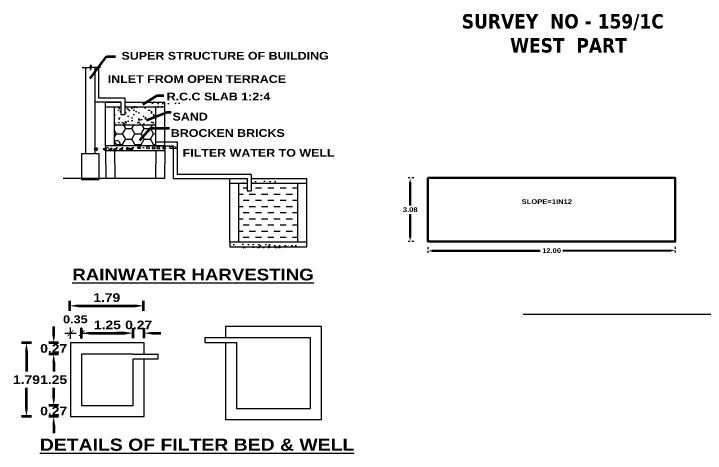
# Model space of a CAD drawing. Header units: metres. Extents: x 863 to 1571, y 626 to 804.
# Drawn here: x 1024.08 to 1057.61, y 730.4 to 751.71 of the extents above; entities that cross this region are included whole.
import ezdxf

# ---------------------------------------------------------------- set-up
doc = ezdxf.new("R2010")
doc.units = ezdxf.units.M
doc.header["$LTSCALE"] = 0.2
doc.header["$MEASUREMENT"] = 0
doc.header["$PDMODE"] = 2
doc.linetypes.add('DOT2', pattern=[0.125, 0, -0.125])
doc.layers.get('0').update_dxf_attribs({"lineweight": 60})
doc.layers.add('BLK_1_DA_RAMP_1', color=7, linetype='Continuous', lineweight=50)
doc.styles.add('NORMAL', font='arial.ttf')
doc.styles.get("Standard").update_dxf_attribs({"font": 'ariblk.ttf', "height": 0.23})
doc.styles.add('TXT', font='txt.shx')
doc.dimstyles.get("Standard").update_dxf_attribs({"dimtxt": 0.23, "dimasz": 0.2, "dimexe": 0.12, "dimexo": 0.0625, "dimgap": 0.09, "dimtad": 1, "dimtih": 1, "dimtoh": 1, "dimzin": 1, "dimdsep": 46, "dimtxsty": 'Standard', "dimcen": 0.09, "dimazin": 0, "dimtfac": 1, "dimtix": 1, "dimtofl": 0, "dimtmove": 0, "dimatfit": 0, "dimfxl": 0, "dimtolj": 1, "dimtzin": 0, "dimarcsym": 0})

# ---------------------------------------------------------------- blocks, each defined once
blk = doc.blocks.new('*D16')
at = {"color": 0, "lineweight": -2}
for p, q in [((209.377, 66.283), (209.137, 66.283)), ((209.257, 66.083), (209.257, 65.588)), ((209.257, 64.696), (209.257, 65.191)), ((209.377, 64.496), (209.137, 64.496))]:
    blk.add_line(p, q, dxfattribs=at)
at = {"color": 0}
for points in [[(209.224, 66.083), (209.29, 66.083), (209.257, 66.283)], [(209.224, 64.696), (209.29, 64.696), (209.257, 64.496)]]:
    blk.add_solid(points, dxfattribs=at)
at = {"layer": 'Defpoints', "color": 0}
for p in [(210.326, 66.283), (209.257, 64.496), (210.326, 64.496)]:
    blk.add_point(p, dxfattribs=at)
at = {"color": 0, "lineweight": 25, "insert": (209.257, 65.39), "char_height": 0.21, "attachment_point": 5}
blk.add_mtext('\\A1;1.79', dxfattribs=at)
blk = doc.blocks.new('*D19')
at = {"color": 0, "lineweight": -2}
for p, q in [((209.918, 64.966), (209.918, 65.166)), ((210.038, 64.766), (209.798, 64.766)), ((210.038, 64.496), (209.798, 64.496)), ((209.918, 64.296), (209.918, 64.096))]:
    blk.add_line(p, q, dxfattribs=at)
at = {"color": 0}
for points in [[(209.885, 64.966), (209.952, 64.966), (209.918, 64.766)], [(209.885, 64.296), (209.952, 64.296), (209.918, 64.496)]]:
    blk.add_solid(points, dxfattribs=at)
at = {"layer": 'Defpoints', "color": 0}
for p in [(210.596, 64.766), (209.918, 64.496), (210.326, 64.496)]:
    blk.add_point(p, dxfattribs=at)
at = {"color": 0, "lineweight": 25, "insert": (209.918, 64.631), "char_height": 0.21, "attachment_point": 5}
blk.add_mtext('\\A1;0.27', dxfattribs=at)
blk = doc.blocks.new('*D20')
at = {"color": 0, "lineweight": -2}
for p, q in [((210.038, 66.013), (209.798, 66.013)), ((209.918, 65.813), (209.918, 65.588)), ((209.918, 64.966), (209.918, 65.191)), ((210.038, 64.766), (209.798, 64.766))]:
    blk.add_line(p, q, dxfattribs=at)
at = {"color": 0}
for points in [[(209.885, 65.813), (209.952, 65.813), (209.918, 66.013)], [(209.885, 64.966), (209.952, 64.966), (209.918, 64.766)]]:
    blk.add_solid(points, dxfattribs=at)
at = {"layer": 'Defpoints', "color": 0}
for p in [(210.596, 66.013), (209.918, 64.766), (210.596, 64.766)]:
    blk.add_point(p, dxfattribs=at)
at = {"color": 0, "lineweight": 25, "insert": (209.918, 65.39), "char_height": 0.21, "attachment_point": 5}
blk.add_mtext('\\A1;1.25', dxfattribs=at)
blk = doc.blocks.new('*D17')
at = {"color": 0, "lineweight": -2}
for p, q in [((209.918, 66.483), (209.918, 66.683)), ((210.038, 66.283), (209.798, 66.283)), ((210.038, 66.013), (209.798, 66.013)), ((209.918, 65.813), (209.918, 65.613))]:
    blk.add_line(p, q, dxfattribs=at)
at = {"color": 0}
for points in [[(209.885, 66.483), (209.952, 66.483), (209.918, 66.283)], [(209.885, 65.813), (209.952, 65.813), (209.918, 66.013)]]:
    blk.add_solid(points, dxfattribs=at)
at = {"layer": 'Defpoints', "color": 0}
for p in [(210.326, 66.283), (209.918, 66.013), (210.596, 66.013)]:
    blk.add_point(p, dxfattribs=at)
at = {"color": 0, "lineweight": 25, "insert": (209.918, 66.148), "char_height": 0.21, "attachment_point": 5}
blk.add_mtext('\\A1;0.27', dxfattribs=at)
blk = doc.blocks.new('*D18')
at = {"color": 0, "lineweight": -2}
for p, q in [((210.311, 67.063), (210.311, 67.303)), ((212.099, 67.063), (212.099, 67.303)), ((210.511, 67.183), (211.899, 67.183))]:
    blk.add_line(p, q, dxfattribs=at)
at = {"color": 0}
for points in [[(210.511, 67.216), (210.511, 67.149), (210.311, 67.183)], [(211.899, 67.216), (211.899, 67.149), (212.099, 67.183)]]:
    blk.add_solid(points, dxfattribs=at)
at = {"layer": 'Defpoints', "color": 0}
for p in [(212.099, 67.183), (210.311, 66.455), (212.099, 66.455)]:
    blk.add_point(p, dxfattribs=at)
at = {"color": 0, "lineweight": 25, "insert": (211.205, 67.381), "char_height": 0.21, "attachment_point": 5}
blk.add_mtext('\\A1;1.79', dxfattribs=at)
blk = doc.blocks.new('*D21')
at = {"color": 0, "lineweight": -2}
for p, q in [((211.843, 66.399), (211.843, 66.639)), ((212.113, 66.399), (212.113, 66.639)), ((211.643, 66.519), (211.443, 66.519)), ((212.313, 66.519), (212.513, 66.519))]:
    blk.add_line(p, q, dxfattribs=at)
at = {"color": 0}
for points in [[(211.643, 66.552), (211.643, 66.486), (211.843, 66.519)], [(212.313, 66.552), (212.313, 66.486), (212.113, 66.519)]]:
    blk.add_solid(points, dxfattribs=at)
at = {"layer": 'Defpoints', "color": 0}
for p in [(212.113, 66.519), (212.113, 65.49), (211.843, 65.331)]:
    blk.add_point(p, dxfattribs=at)
at = {"color": 0, "lineweight": 25, "insert": (211.978, 66.718), "char_height": 0.21, "attachment_point": 5}
blk.add_mtext('\\A1;0.27', dxfattribs=at)
blk = doc.blocks.new('*D22')
at = {"color": 0, "lineweight": -2}
for p, q in [((210.596, 66.399), (210.596, 66.639)), ((211.843, 66.399), (211.843, 66.639)), ((210.796, 66.519), (211.643, 66.519))]:
    blk.add_line(p, q, dxfattribs=at)
at = {"color": 0}
for points in [[(210.796, 66.552), (210.796, 66.486), (210.596, 66.519)], [(211.643, 66.552), (211.643, 66.486), (211.843, 66.519)]]:
    blk.add_solid(points, dxfattribs=at)
at = {"layer": 'Defpoints', "color": 0}
for p in [(211.843, 66.519), (210.596, 66.013), (211.843, 65.331)]:
    blk.add_point(p, dxfattribs=at)
at = {"color": 0, "lineweight": 25, "insert": (211.22, 66.718), "char_height": 0.21, "attachment_point": 5}
blk.add_mtext('\\A1;1.25', dxfattribs=at)
blk = doc.blocks.new('_ArchTick')
at = {"color": 0, "linetype": 'ByBlock', "const_width": 0.15}
blk.add_lwpolyline([(-0.5, -0.5), (0.5, 0.5)], dxfattribs=at)
blk = doc.blocks.new('*D443')
at = {"layer": 'BLK_1_DA_RAMP_1', "color": 2, "linetype": 'DOT2', "lineweight": -2}
for p, q in [((1043.481, 743.75), (1043.201, 743.75)), ((1043.481, 740.667), (1043.201, 740.667))]:
    blk.add_line(p, q, dxfattribs=at)
at = {"layer": 'BLK_1_DA_RAMP_1', "color": 2, "linetype": 'Continuous'}
for p, q in [((1043.301, 743.55), (1043.301, 742.418)), ((1043.301, 740.867), (1043.301, 742))]:
    blk.add_line(p, q, dxfattribs=at)
at = {"layer": 'BLK_1_DA_RAMP_1', "color": 2, "lineweight": -2}
for points in [[(1043.268, 743.55), (1043.334, 743.55), (1043.301, 743.75)], [(1043.268, 740.867), (1043.334, 740.867), (1043.301, 740.667)]]:
    blk.add_solid(points, dxfattribs=at)
at = {"layer": 'Defpoints', "color": 0, "lineweight": -2}
for p in [(1043.301, 743.75), (1044.156, 743.75), (1044.156, 740.667)]:
    blk.add_point(p, dxfattribs=at)
at = {"layer": 'BLK_1_DA_RAMP_1', "color": 2, "insert": (1043.301, 742.209), "char_height": 0.23, "attachment_point": 5}
blk.add_mtext('\\A1;3.08', dxfattribs=at)
blk = doc.blocks.new('*D442')
at = {"layer": 'BLK_1_DA_RAMP_1', "color": 1, "linetype": 'DOT2', "lineweight": -2}
for p, q in [((1044.156, 740.395), (1044.157, 740.115)), ((1056.156, 740.412), (1056.157, 740.132))]:
    blk.add_line(p, q, dxfattribs=at)
at = {"layer": 'BLK_1_DA_RAMP_1', "color": 1, "linetype": 'Continuous'}
for p, q in [((1044.356, 740.216), (1049.604, 740.223)), ((1055.956, 740.231), (1050.709, 740.224))]:
    blk.add_line(p, q, dxfattribs=at)
at = {"layer": 'BLK_1_DA_RAMP_1', "color": 1, "lineweight": -2}
for points in [[(1044.356, 740.249), (1044.357, 740.182), (1044.156, 740.215)], [(1055.956, 740.265), (1055.957, 740.198), (1056.156, 740.232)]]:
    blk.add_solid(points, dxfattribs=at)
at = {"layer": 'Defpoints', "color": 0, "lineweight": -2}
for p in [(1044.156, 740.667), (1056.156, 740.684), (1056.156, 740.232)]:
    blk.add_point(p, dxfattribs=at)
at = {"layer": 'BLK_1_DA_RAMP_1', "color": 0, "insert": (1050.156, 740.223), "char_height": 0.23, "attachment_point": 5}
blk.add_mtext('\\A1;12.00', dxfattribs=at)
blk = doc.blocks.new('GH67')
at = {"lineweight": 25}
h = blk.add_hatch(dxfattribs=at)
h.set_pattern_fill('AR-CONC', color=2, scale=0.004714, style=0)
h.set_pattern_definition([(50, (196.93085, 49.5236), (0.85883, -0.075138), [0.089803, -0.98783]), (355, (196.93085, 49.5236), (-0.166137, 0.900652), [0.071842, -0.790265]), (100.451, (197.0024, 49.5173), (0.692696, 0.82551), [0.07632, -0.839527]), (46.184, (196.9308, 49.7631), (1.277883, -0.19819), [0.134704, -1.481747]), (96.6356, (197.0373, 49.7465), (1.11914, 1.16638), [0.11448, -1.25929]), (351.184, (196.9308, 49.763), (1.11914, 1.166377), [0.107763, -1.1854]), (21, (197.0506, 49.7032), (0.714722, -0.482086), [0.089803, -0.98783]), (326, (197.0506, 49.7032), (0.291338, 0.868273), [0.071842, -0.790265]), (71.4514, (197.11014, 49.663), (1.006058, 0.38619), [0.07632, -0.839527]), (37.5, (196.93085, 49.5236), (0.01456, 0.3985975), [0, -0.780686, 0, -0.802239, 0, -0.7932584]), (7.5, (196.93085, 49.5236), (0.314992, 0.472257), [0, -0.457396, 0, -0.7627254, 0, -0.302336]), (327.5, (196.66383, 49.5236), (0.639182, -0.0270056), [0, -0.299343, 0, -0.9339495, 0, -1.239279]), (317.5, (196.5441, 49.5236), (0.69829, 0.119862), [0, -0.389146, 0, -0.620238, 0, -0.880068])])
h.paths.add_polyline_path([(212.139, 71.989), (212.139, 72.103), (211.168, 72.103), (211.168, 71.989)])
h.paths.add_polyline_path([(210.706, 71.047), (210.706, 70.933), (212.139, 70.933), (212.139, 71.047), (211.923, 71.047)])
h.paths.add_polyline_path([(215.586, 70.138), (215.586, 70.251), (214.232, 70.251), (214.232, 70.138)])
h.paths.add_polyline_path([(215.586, 68.694), (214.19, 68.694), (214.19, 68.592), (215.586, 68.592)])
h = blk.add_hatch(dxfattribs=at)
h.set_pattern_fill('AR-CONC', color=2, scale=0.004714, style=0)
h.set_pattern_definition([(50, (197.1486, 49.5246), (0.85883, -0.075138), [0.089803, -0.98783]), (355, (197.1486, 49.5246), (-0.166137, 0.900652), [0.071842, -0.790265]), (100.451, (197.2202, 49.51835), (0.692696, 0.82551), [0.07632, -0.839527]), (46.184, (197.1486, 49.7641), (1.277883, -0.19819), [0.134704, -1.481747]), (96.6356, (197.2551, 49.7476), (1.11914, 1.16638), [0.11448, -1.25929]), (351.184, (197.1486, 49.7641), (1.11914, 1.166377), [0.107763, -1.1854]), (21, (197.26836, 49.7042), (0.714722, -0.482086), [0.089803, -0.98783]), (326, (197.2684, 49.7042), (0.291338, 0.868273), [0.071842, -0.790265]), (71.4514, (197.3279, 49.66404), (1.006058, 0.38619), [0.07632, -0.839527]), (37.5, (197.14863, 49.5246), (0.01456, 0.3985975), [0, -0.780686, 0, -0.802239, 0, -0.7932584]), (7.5, (197.14863, 49.5246), (0.314992, 0.472257), [0, -0.457396, 0, -0.7627254, 0, -0.302336]), (327.5, (196.8816, 49.5246), (0.639182, -0.0270056), [0, -0.299343, 0, -0.9339495, 0, -1.239279]), (317.5, (196.7619, 49.5246), (0.69829, 0.119862), [0, -0.389146, 0, -0.620238, 0, -0.880068])])
h.paths.add_polyline_path([(212.357, 71.99), (212.357, 72.104), (211.386, 72.104), (211.386, 71.99)])
h.paths.add_polyline_path([(210.924, 71.048), (210.924, 70.934), (212.357, 70.934), (212.357, 71.048), (212.14, 71.048)])
h.paths.add_polyline_path([(215.803, 70.139), (215.803, 70.252), (214.45, 70.252), (214.45, 70.139)])
h.paths.add_polyline_path([(215.803, 68.694), (214.138, 68.694), (214.138, 68.593), (215.803, 68.593)])
h = blk.add_hatch(dxfattribs=at)
h.set_pattern_fill('AR-CONC', color=2, scale=0.004714, style=0)
h.set_pattern_definition([(50, (197.28534, 49.5206), (0.85883, -0.075138), [0.089803, -0.98783]), (355, (197.2853, 49.5206), (-0.166137, 0.900652), [0.071842, -0.790265]), (100.451, (197.3569, 49.51434), (0.692696, 0.82551), [0.07632, -0.839527]), (46.184, (197.2853, 49.7601), (1.277883, -0.19819), [0.134704, -1.481747]), (96.6356, (197.3918, 49.7436), (1.11914, 1.16638), [0.11448, -1.25929]), (351.184, (197.2853, 49.7601), (1.11914, 1.166377), [0.107763, -1.1854]), (21, (197.4051, 49.7002), (0.714722, -0.482086), [0.089803, -0.98783]), (326, (197.4051, 49.7002), (0.291338, 0.868273), [0.071842, -0.790265]), (71.4514, (197.4646, 49.66), (1.006058, 0.38619), [0.07632, -0.839527]), (37.5, (197.28534, 49.5206), (0.01456, 0.3985975), [0, -0.780686, 0, -0.802239, 0, -0.7932584]), (7.5, (197.28534, 49.5206), (0.314992, 0.472257), [0, -0.457396, 0, -0.7627254, 0, -0.302336]), (327.5, (197.01832, 49.5206), (0.639182, -0.0270056), [0, -0.299343, 0, -0.9339495, 0, -1.239279]), (317.5, (196.8986, 49.5206), (0.69829, 0.119862), [0, -0.389146, 0, -0.620238, 0, -0.880068])])
h.paths.add_polyline_path([(212.494, 71.986), (212.494, 72.1), (211.522, 72.1), (211.522, 71.986)])
h.paths.add_polyline_path([(211.061, 71.044), (211.061, 70.93), (212.494, 70.93), (212.494, 71.044), (212.277, 71.044)])
h.paths.add_polyline_path([(215.94, 70.135), (215.94, 70.248), (214.586, 70.248), (214.586, 70.135)])
h.paths.add_polyline_path([(214.19, 68.694), (214.19, 68.589), (215.94, 68.589), (215.94, 68.694)])
h = blk.add_hatch(dxfattribs=at)
h.set_pattern_fill('AR-CONC', color=2, scale=0.004714, style=0)
h.set_pattern_definition([(50, (197.4017, 49.52016), (0.85883, -0.075138), [0.089803, -0.98783]), (355, (197.4017, 49.5202), (-0.166137, 0.900652), [0.071842, -0.790265]), (100.451, (197.4733, 49.5139), (0.692696, 0.82551), [0.07632, -0.839527]), (46.184, (197.4017, 49.7596), (1.277883, -0.19819), [0.134704, -1.481747]), (96.6356, (197.5082, 49.7431), (1.11914, 1.16638), [0.11448, -1.25929]), (351.184, (197.4017, 49.7596), (1.11914, 1.166377), [0.107763, -1.1854]), (21, (197.52146, 49.6998), (0.714722, -0.482086), [0.089803, -0.98783]), (326, (197.5215, 49.6998), (0.291338, 0.868273), [0.071842, -0.790265]), (71.4514, (197.581, 49.6596), (1.006058, 0.38619), [0.07632, -0.839527]), (37.5, (197.40172, 49.52016), (0.01456, 0.3985975), [0, -0.780686, 0, -0.802239, 0, -0.7932584]), (7.5, (197.40172, 49.52016), (0.314992, 0.472257), [0, -0.457396, 0, -0.7627254, 0, -0.302336]), (327.5, (197.1347, 49.52016), (0.639182, -0.0270056), [0, -0.299343, 0, -0.9339495, 0, -1.239279]), (317.5, (197.015, 49.52016), (0.69829, 0.119862), [0, -0.389146, 0, -0.620238, 0, -0.880068])])
h.paths.add_polyline_path([(212.61, 71.986), (212.61, 72.099), (211.639, 72.099), (211.639, 71.986)])
h.paths.add_polyline_path([(211.177, 71.043), (211.177, 70.93), (212.61, 70.93), (212.61, 71.043), (212.393, 71.043)])
h.paths.add_polyline_path([(216.056, 68.588), (216.056, 68.701), (214.19, 68.701), (214.19, 68.588)])
h.paths.add_polyline_path([(216.056, 70.134), (216.056, 70.247), (214.703, 70.247), (214.703, 70.134)])
h = blk.add_hatch(dxfattribs=at)
h.set_pattern_fill('AR-CONC', color=2, scale=0.004714, style=0)
h.set_pattern_definition([(50, (197.5422, 49.5212), (0.85883, -0.075138), [0.089803, -0.98783]), (355, (197.5422, 49.5212), (-0.166137, 0.900652), [0.071842, -0.790265]), (100.451, (197.6137, 49.515), (0.692696, 0.82551), [0.07632, -0.839527]), (46.184, (197.5422, 49.7607), (1.277883, -0.19819), [0.134704, -1.481747]), (96.6356, (197.6487, 49.7442), (1.11914, 1.16638), [0.11448, -1.25929]), (351.184, (197.5422, 49.7607), (1.11914, 1.166377), [0.107763, -1.1854]), (21, (197.6619, 49.7008), (0.714722, -0.482086), [0.089803, -0.98783]), (326, (197.6619, 49.7008), (0.291338, 0.868273), [0.071842, -0.790265]), (71.4514, (197.7215, 49.6607), (1.006058, 0.38619), [0.07632, -0.839527]), (37.5, (197.54217, 49.52123), (0.01456, 0.3985975), [0, -0.780686, 0, -0.802239, 0, -0.7932584]), (7.5, (197.54217, 49.52123), (0.314992, 0.472257), [0, -0.457396, 0, -0.7627254, 0, -0.302336]), (327.5, (197.27515, 49.52123), (0.639182, -0.0270056), [0, -0.299343, 0, -0.9339495, 0, -1.239279]), (317.5, (197.1554, 49.52123), (0.69829, 0.119862), [0, -0.389146, 0, -0.620238, 0, -0.880068])])
h.paths.add_polyline_path([(212.751, 71.987), (212.751, 72.1), (211.779, 72.1), (211.779, 71.987)])
h.paths.add_polyline_path([(211.318, 71.044), (211.318, 70.931), (212.751, 70.931), (212.751, 71.044), (212.534, 71.044)])
h.paths.add_polyline_path([(216.056, 68.589), (216.056, 68.702), (214.33, 68.702), (214.33, 68.589)])
h = blk.add_hatch(dxfattribs=at)
h.set_pattern_fill('AR-CONC', color=2, scale=0.004714, style=0)
h.set_pattern_definition([(50, (197.7065, 49.52356), (0.85883, -0.075138), [0.089803, -0.98783]), (355, (197.7065, 49.5236), (-0.166137, 0.900652), [0.071842, -0.790265]), (100.451, (197.7781, 49.5173), (0.692696, 0.82551), [0.07632, -0.839527]), (46.184, (197.7065, 49.763), (1.277883, -0.19819), [0.134704, -1.481747]), (96.6356, (197.813, 49.7465), (1.11914, 1.16638), [0.11448, -1.25929]), (351.184, (197.7065, 49.763), (1.11914, 1.166377), [0.107763, -1.1854]), (21, (197.82625, 49.70316), (0.714722, -0.482086), [0.089803, -0.98783]), (326, (197.82625, 49.7032), (0.291338, 0.868273), [0.071842, -0.790265]), (71.4514, (197.8858, 49.663), (1.006058, 0.38619), [0.07632, -0.839527]), (37.5, (197.7065, 49.52356), (0.01456, 0.3985975), [0, -0.780686, 0, -0.802239, 0, -0.7932584]), (7.5, (197.7065, 49.52356), (0.314992, 0.472257), [0, -0.457396, 0, -0.7627254, 0, -0.302336]), (327.5, (197.4395, 49.52356), (0.639182, -0.0270056), [0, -0.299343, 0, -0.9339495, 0, -1.239279]), (317.5, (197.31976, 49.52356), (0.69829, 0.119862), [0, -0.389146, 0, -0.620238, 0, -0.880068])])
h.paths.add_polyline_path([(212.915, 71.989), (212.915, 72.103), (211.944, 72.103), (211.944, 71.989)])
h.paths.add_polyline_path([(211.482, 71.047), (211.482, 70.933), (212.915, 70.933), (212.915, 71.047), (212.698, 71.047)])
h.paths.add_polyline_path([(216.056, 68.592), (216.056, 68.705), (214.494, 68.705), (214.494, 68.592)])
h = blk.add_hatch(dxfattribs=at)
h.set_pattern_fill('AR-CONC', color=2, scale=0.004714, style=0)
h.set_pattern_definition([(50, (197.7944, 49.52356), (0.85883, -0.075138), [0.089803, -0.98783]), (355, (197.7944, 49.5236), (-0.166137, 0.900652), [0.071842, -0.790265]), (100.451, (197.86595, 49.5173), (0.692696, 0.82551), [0.07632, -0.839527]), (46.184, (197.7944, 49.763), (1.277883, -0.19819), [0.134704, -1.481747]), (96.6356, (197.9009, 49.7465), (1.11914, 1.16638), [0.11448, -1.25929]), (351.184, (197.7944, 49.763), (1.11914, 1.166377), [0.107763, -1.1854]), (21, (197.9141, 49.70316), (0.714722, -0.482086), [0.089803, -0.98783]), (326, (197.9141, 49.7032), (0.291338, 0.868273), [0.071842, -0.790265]), (71.4514, (197.9737, 49.663), (1.006058, 0.38619), [0.07632, -0.839527]), (37.5, (197.79438, 49.52356), (0.01456, 0.3985975), [0, -0.780686, 0, -0.802239, 0, -0.7932584]), (7.5, (197.79438, 49.52356), (0.314992, 0.472257), [0, -0.457396, 0, -0.7627254, 0, -0.302336]), (327.5, (197.52736, 49.52356), (0.639182, -0.0270056), [0, -0.299343, 0, -0.9339495, 0, -1.239279]), (317.5, (197.4076, 49.52356), (0.69829, 0.119862), [0, -0.389146, 0, -0.620238, 0, -0.880068])])
h.paths.add_polyline_path([(213.003, 71.989), (213.003, 72.103), (212.032, 72.103), (212.032, 71.989)])
h.paths.add_polyline_path([(211.57, 71.047), (211.57, 70.933), (213.003, 70.933), (213.003, 71.047), (212.786, 71.047)])
h.paths.add_polyline_path([(216.056, 68.592), (216.056, 68.705), (214.582, 68.705), (214.582, 68.592)])
h = blk.add_hatch(dxfattribs=at)
h.set_pattern_fill('AR-SAND', color=2, scale=0.004714, style=0)
h.set_pattern_definition([(37.5, (203.5856, 49.54244), (-0.0075426, 0.2307123), [0, -0.1820004, 0, -0.2035531, 0, -0.1945728]), (7.5, (203.5856, 49.54244), (0.211908, 0.3379156), [0, -0.0981844, 0, -0.1640398, 0, -0.062862]), (327.5, (203.43832, 49.54244), (0.3728785, 0.0006775), [0, -0.0598686, 0, -0.2155268, 0, -0.2813822]), (317.5, (203.43832, 49.54244), (0.359945, 0.1050902), [0, -0.0299343, 0, -0.1412898, 0, -0.1616451])])
h.paths.add_polyline_path([(212.393, 72.008), (211.639, 72.008), (211.639, 71.822), (211.545, 71.822), (211.545, 72.008), (211.394, 72.008), (211.394, 71.577), (212.393, 71.577)])
h = blk.add_hatch(dxfattribs=at)
h.set_pattern_fill('HONEY', color=2, scale=0.047141, style=0)
h.set_pattern_definition([(0, (203.5856, 49.54244), (0.2245071, 0.1296192), [0.1496714, -0.2993428]), (120, (203.5856, 49.54244), (-0.2245071, 0.12961925), [0.1496714, -0.2993428]), (60, (203.5856, 49.54244), (3e-08, 0.25923845), [-0.2993428, 0.1496714])])
h.paths.add_polyline_path([(212.393, 71.577), (211.394, 71.577), (211.394, 71.065), (212.393, 71.065)])
h = blk.add_hatch(dxfattribs=at)
h.set_pattern_fill('DASH', color=2, scale=0.047141, style=0)
h.set_pattern_definition([(0, (203.5856, 49.54244), (0.1496714, 0.1496714), [0.1496714, -0.1496714])])
h.paths.add_polyline_path([(214.703, 69.97), (214.608, 69.97), (214.608, 70.157), (214.407, 70.157), (214.407, 68.724), (215.84, 68.724), (215.84, 70.157), (214.703, 70.157)])
for p, q in [((210.605, 72.964), (210.794, 72.964)), ((210.696, 72.518), (210.696, 72.962)), ((210.794, 72.964), (210.816, 73.027)), ((210.816, 73.027), (210.808, 72.895)), ((210.808, 72.895), (210.835, 72.973)), ((210.835, 72.973), (211.052, 72.973)), ((210.922, 72.518), (210.922, 72.968)), ((211.016, 72.216), (211.016, 72.968)), ((210.696, 70.869), (210.696, 72.518)), ((210.922, 70.869), (210.922, 72.518)), ((211.545, 72.121), (210.922, 72.121)), ((211.639, 72.216), (211.016, 72.216)), ((211.177, 71.065), (211.177, 72.121)), ((211.177, 72.121), (211.545, 72.121)), ((211.545, 72.121), (211.545, 71.822)), ((211.639, 72.216), (211.639, 71.822)), ((211.639, 72.121), (212.61, 72.121)), ((212.61, 71.065), (212.61, 72.121)), ((211.177, 72.008), (211.545, 72.008)), ((211.394, 71.065), (211.394, 72.008)), ((211.639, 72.008), (212.61, 72.008)), ((212.393, 71.065), (212.393, 72.008)), ((211.545, 71.822), (211.639, 71.822)), ((212.393, 71.16), (212.908, 71.16)), ((212.908, 71.16), (212.908, 70.364)), ((211.177, 70.952), (211.183, 70.27)), ((211.394, 70.954), (211.4, 70.27)), ((212.393, 70.954), (212.388, 70.27)), ((212.393, 71.065), (212.813, 71.065)), ((212.61, 70.952), (212.605, 70.27)), ((212.813, 71.065), (212.813, 70.27)), ((212.605, 70.27), (210.146, 70.27)), ((212.813, 70.27), (214.608, 70.27)), ((214.703, 70.364), (212.908, 70.364)), ((214.19, 70.27), (214.608, 70.27)), ((214.19, 68.724), (214.19, 70.27)), ((214.608, 70.27), (214.608, 69.97)), ((214.703, 70.364), (214.703, 69.97)), ((214.703, 70.27), (216.056, 70.27)), ((216.056, 68.724), (216.056, 70.27)), ((214.19, 70.157), (214.608, 70.157)), ((214.407, 68.724), (214.407, 70.157)), ((214.703, 70.157), (216.056, 70.157)), ((215.84, 68.724), (215.84, 70.157)), ((214.608, 69.97), (214.703, 69.97)), ((210.326, 66.381), (210.326, 66.657)), ((210.596, 66.381), (210.596, 66.657)), ((216.412, 66.68), (214.084, 66.68)), ((214.084, 66.68), (214.084, 66.41)), ((216.412, 64.422), (216.412, 66.68)), ((210.191, 66.519), (210.461, 66.519)), ((210.596, 66.519), (210.735, 66.519)), ((213.581, 66.41), (213.581, 66.292)), ((214.354, 66.41), (213.581, 66.41)), ((216.142, 66.41), (214.354, 66.41)), ((216.142, 64.693), (216.142, 66.41)), ((212.113, 66.283), (210.326, 66.283)), ((210.326, 66.283), (210.326, 64.496)), ((212.113, 66.013), (212.113, 66.283)), ((213.581, 66.292), (214.354, 66.292)), ((214.084, 66.292), (214.084, 64.422)), ((214.354, 66.292), (214.354, 64.693)), ((211.843, 66.013), (210.596, 66.013)), ((210.596, 66.013), (210.596, 64.766)), ((211.843, 66.013), (212.448, 66.013)), ((211.843, 65.895), (212.448, 65.895)), ((211.843, 64.766), (211.843, 65.895)), ((212.113, 64.496), (212.113, 65.895)), ((212.448, 65.895), (212.448, 66.013)), ((210.596, 64.766), (211.843, 64.766)), ((214.354, 64.693), (216.142, 64.693)), ((216.412, 64.422), (216.412, 64.693)), ((210.326, 64.496), (212.113, 64.496)), ((214.084, 64.422), (216.412, 64.422))]:
    blk.add_line(p, q, dxfattribs=at)
at = {"color": 2, "lineweight": 25}
blk.add_line((211.394, 71.575), (212.393, 71.575), dxfattribs=at)
at = {"lineweight": 25}
for points in [[(211.177, 71.065), (211.177, 70.952), (212.61, 70.952), (212.61, 71.065)], [(210.594, 70.249), (211.024, 70.249), (211.024, 70.869), (210.594, 70.869)], [(216.056, 68.61), (216.056, 68.724), (214.19, 68.724), (214.19, 68.61)]]:
    blk.add_lwpolyline(points, close=True, dxfattribs=at)
blk.add_arc((211.442, 71.101), 0.0875, 339.5305, 121.9673, dxfattribs=at)
at = {"lineweight": 25, "xscale": 0.1382383190011024, "yscale": 0.1382383190011024, "zscale": 0.1382383190011024, "rotation": 180}
blk.add_blockref('_ArchTick', (210.326, 66.519), dxfattribs=at)
at = {"lineweight": 25, "xscale": 0.1382383190011024, "yscale": 0.1382383190011024, "zscale": 0.1382383190011024}
blk.add_blockref('_ArchTick', (210.596, 66.519), dxfattribs=at)
at = {"lineweight": 25}
blk.add_text('%%UDETAILS OF FILTER BED & WELL', height=0.29402, dxfattribs=at).set_placement((209.582, 63.668))
at = {"lineweight": 25, "width": 8.02126, "attachment_point": 1}
for s, insert, char_height in [('SUPER STRUCTURE OF BUILDING', (211.562, 73.34), 0.18856), ('INLET FROM OPEN TERRACE', (211.23, 72.775), 0.18856), ('R.C.C SLAB 1:2:4', (212.657, 72.352), 0.18856), ('SAND ', (212.8, 71.864), 0.1886), ('BROCKEN BRICKS', (212.758, 71.467), 0.18856), ('FILTER WATER TO WELL', (213.045, 70.986), 0.18856)]:
    blk.add_mtext(s, dxfattribs=dict(at, insert=insert, char_height=char_height))
at = {"lineweight": 25, "attachment_point": 5}
for s, insert, char_height in [('{\\LRAINWATER HARVESTING}', (213.296, 67.939), 0.28284), ('\\A1;0.35', (210.443, 66.854), 0.192)]:
    blk.add_mtext(s, dxfattribs=dict(at, insert=insert, char_height=char_height))
at = {"lineweight": 25}
for base, p1, p2, override, picture, middle in [((212.099, 67.183), (210.311, 66.455), (212.099, 66.455), {"dimscale": 1}, '*D18', (211.205, 67.381)), ((211.843, 66.519), (210.596, 66.013), (211.843, 65.331), {"dimscale": 1, "dimtmove": 1}, '*D22', (211.22, 66.718)), ((212.113, 66.519), (211.843, 65.331), (212.113, 65.49), {"dimscale": 1, "dimtmove": 1}, '*D21', (211.978, 66.718))]:
    dim = blk.add_linear_dim(base=base, p1=p1, p2=p2, dimstyle='Standard', override=override, dxfattribs=at)
    dim.commit()
    dim.dimension.update_dxf_attribs({"geometry": picture, "text_midpoint": middle})
for base, p1, p2, override, picture, middle in [((209.918, 66.013), (210.326, 66.283), (210.596, 66.013), {"dimscale": 1}, '*D17', (209.918, 66.148)), ((209.257, 64.496), (210.326, 66.283), (210.326, 64.496), {"dimscale": 1}, '*D16', (209.257, 65.39)), ((209.918, 64.766), (210.596, 66.013), (210.596, 64.766), {"dimscale": 1, "dimtmove": 1}, '*D20', (209.918, 65.39)), ((209.918, 64.496), (210.596, 64.766), (210.326, 64.496), {"dimscale": 1, "dimtmove": 1}, '*D19', (209.918, 64.631))]:
    dim = blk.add_linear_dim(base=base, p1=p1, p2=p2, angle=90, dimstyle='Standard', override=override, dxfattribs=at)
    dim.commit()
    dim.dimension.update_dxf_attribs({"geometry": picture, "text_midpoint": middle})
at = {"color": 6}
blk.add_leader([(210.803, 72.694), (211.196, 73.226), (211.414, 73.226)], dimstyle='Standard', override={"dimtxt": 10, "dimasz": 0.2, "dimexe": 0.1, "dimgap": 0.09, "dimtad": 0, "dimlfac": 2.5, "dimtxsty": 'NORMAL', "dimclrd": 256, "dimfxl": 0.23, "dimlwd": 65535, "dimarcsym": 2}, dxfattribs=at)
at = {"lineweight": 25, "ltscale": 3}
for points in [[(212.082, 72.064), (212.431, 72.279), (212.585, 72.279)], [(212.167, 71.687), (212.668, 71.875), (212.767, 71.875)], [(212.007, 71.198), (212.268, 71.491), (212.73, 71.491)]]:
    blk.add_leader(points, dimstyle='Standard', override={"dimgap": 0.09, "dimtad": 0}, dxfattribs=at)

msp = doc.modelspace()

# ---------------------------------------------------------------- linework, layer by layer
at = {"lineweight": -2}
msp.add_line((1060.787, 737.131), (1048.779, 737.131), dxfattribs=at)
at = {"layer": 'BLK_1_DA_RAMP_1', "color": 1}
msp.add_lwpolyline([(1044.156, 743.75), (1044.156, 740.667), (1056.156, 740.667), (1056.156, 743.75)], close=True, dxfattribs=at)

# ---------------------------------------------------------------- block references
at = {"xscale": 2, "yscale": 2, "zscale": 2}
msp.add_blockref('GH67', (606.176, 603.184), dxfattribs=at)

# ---------------------------------------------------------------- texts
at = {"lineweight": -2, "insert": (1045.672, 751.698), "char_height": 0.7, "width": 10.77767, "attachment_point": 1, "style": 'TXT'}
msp.add_mtext('{\\fTahoma|b1|i0|c0|p34;\\W0.45803; \\W1;SURVEY  NO - 159/1C \\P{\\W8.625528; }WEST  PART}', dxfattribs=at)
at = {"layer": 'BLK_1_DA_RAMP_1', "color": 1, "insert": (1048.706, 742.484), "char_height": 0.23, "width": 2.41083, "attachment_point": 7}
msp.add_mtext('SLOPE=1IN12', dxfattribs=at)

# ---------------------------------------------------------------- dimensions: what is measured, and where the dimension line sits
at = {"layer": 'BLK_1_DA_RAMP_1', "color": 2}
dim = msp.add_aligned_dim(p1=(1044.156, 740.667), p2=(1044.156, 743.75), distance=0.855, dimstyle='Standard', override={"dimtxt": 0.21, "dimexe": 0.1, "dimclrd": 2, "dimclre": 2, "dimclrt": 2, "dimfxl": 0.18, "dimlwd": 65535, "dimarcsym": 2}, dxfattribs=at)
dim.commit()
dim.dimension.update_dxf_attribs({"geometry": '*D443', "text_midpoint": (1043.301, 742.209)})
at = {"layer": 'BLK_1_DA_RAMP_1', "color": 1}
dim = msp.add_aligned_dim(p1=(1044.156, 740.667), p2=(1056.156, 740.684), distance=-0.452, dimstyle='Standard', override={"dimtxt": 0.21, "dimexe": 0.1, "dimclrd": 1, "dimclre": 1, "dimfxl": 0.18, "dimlwd": 65535, "dimarcsym": 2}, dxfattribs=at)
dim.commit()
dim.dimension.update_dxf_attribs({"geometry": '*D442', "text_midpoint": (1050.156, 740.223)})

doc.saveas('drawing.dxf')
